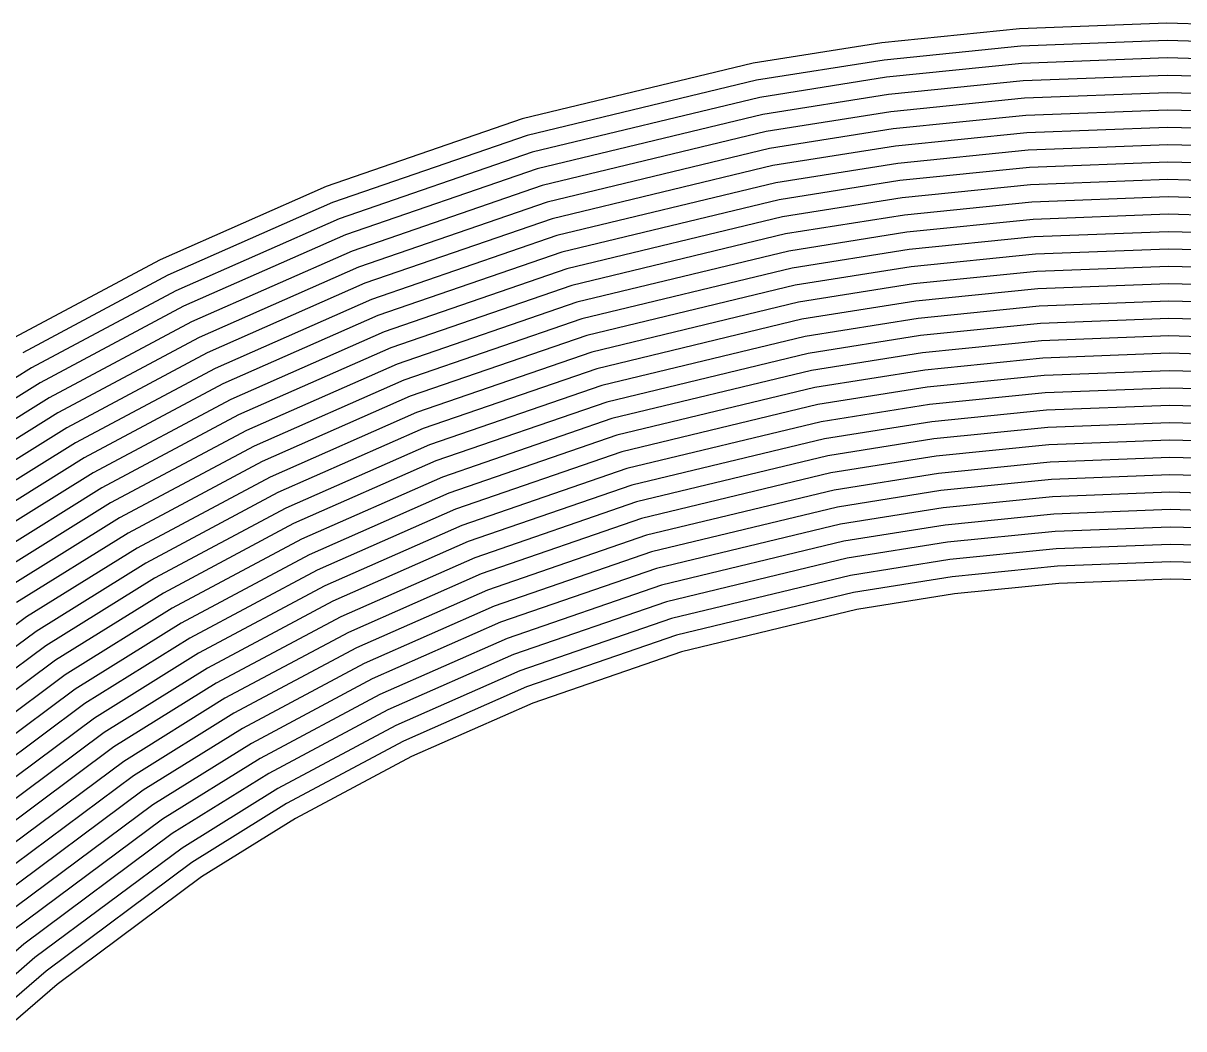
# Model space of a CAD drawing. Header units: metres. Extents: x -19 to 19, y -19.6 to 19.6.
# Drawn here: x -16.989 to -14.998, y 17.91 to 19.634 of the extents above; entities that cross this region are included whole.
import ezdxf

# ---------------------------------------------------------------- set-up
doc = ezdxf.new("R2010")
doc.units = ezdxf.units.M

msp = doc.modelspace()

# ---------------------------------------------------------------- linework, layer by layer
for p, q in [((-15.027322, 19.63419, -0.495355), (-15.280238, 19.624349, -0.494088)), ((-14.75643, 19.627019, -0.494468), (-15.027322, 19.63419, -0.495355)), ((-15.280238, 19.624349, -0.494088), (-15.516422, 19.600638, -0.491064)), ((-15.516422, 19.600638, -0.491064), (-15.737036, 19.565597, -0.486612)), ((-15.278137, 19.594635, -0.490416), (-15.512537, 19.571102, -0.487419)), ((-15.027134, 19.604401, -0.491672), (-15.278137, 19.594635, -0.490416)), ((-14.75829, 19.597284, -0.490792), (-15.027134, 19.604401, -0.491672)), ((-15.512537, 19.571102, -0.487419), (-15.731484, 19.536325, -0.483006)), ((-15.026945, 19.574612, -0.487989), (-15.276037, 19.56492, -0.486744)), ((-14.76015, 19.56755, -0.487117), (-15.026945, 19.574612, -0.487989)), ((-15.737036, 19.565597, -0.486612), (-16.1335, 19.470113, -0.474537)), ((-15.276037, 19.56492, -0.486744), (-15.508652, 19.541567, -0.483773)), ((-15.731484, 19.536325, -0.483006), (-16.124959, 19.44156, -0.471035)), ((-15.508652, 19.541567, -0.483773), (-15.725932, 19.507053, -0.479399)), ((-15.273937, 19.535205, -0.483072), (-15.504767, 19.512031, -0.480127)), ((-15.026757, 19.544823, -0.484305), (-15.273937, 19.535205, -0.483072)), ((-14.76201, 19.537815, -0.483442), (-15.026757, 19.544823, -0.484305)), ((-15.504767, 19.512031, -0.480127), (-15.72038, 19.477781, -0.475793)), ((-15.026569, 19.515034, -0.480622), (-15.271836, 19.505491, -0.4794)), ((-14.76387, 19.50808, -0.479766), (-15.026569, 19.515034, -0.480622)), ((-15.725932, 19.507053, -0.479399), (-16.116418, 19.413006, -0.467534)), ((-15.271836, 19.505491, -0.4794), (-15.500882, 19.482495, -0.476482)), ((-15.72038, 19.477781, -0.475793), (-16.107878, 19.384452, -0.464032)), ((-15.500882, 19.482495, -0.476482), (-15.714828, 19.44851, -0.472186)), ((-15.269736, 19.475776, -0.475728), (-15.496997, 19.452959, -0.472836)), ((-15.026381, 19.485246, -0.476939), (-15.269736, 19.475776, -0.475728)), ((-14.76573, 19.478345, -0.476091), (-15.026381, 19.485246, -0.476939)), ((-16.1335, 19.470113, -0.474537), (-16.469644, 19.354321, -0.459989)), ((-15.496997, 19.452959, -0.472836), (-15.709277, 19.419238, -0.46858)), ((-15.026193, 19.455457, -0.473256), (-15.267636, 19.446062, -0.472056)), ((-14.76759, 19.44861, -0.472415), (-15.026193, 19.455457, -0.473256)), ((-16.124959, 19.44156, -0.471035), (-16.458565, 19.32664, -0.456614)), ((-15.714828, 19.44851, -0.472186), (-16.099337, 19.355899, -0.460531)), ((-15.267636, 19.446062, -0.472056), (-15.493112, 19.423423, -0.46919)), ((-16.116418, 19.413006, -0.467534), (-16.447485, 19.298959, -0.453239)), ((-15.709277, 19.419238, -0.46858), (-16.090796, 19.327345, -0.457029)), ((-15.493112, 19.423423, -0.46919), (-15.703725, 19.389966, -0.464973)), ((-15.265535, 19.416347, -0.468384), (-15.489227, 19.393887, -0.465545)), ((-15.026004, 19.425668, -0.469573), (-15.265535, 19.416347, -0.468384)), ((-14.76945, 19.418876, -0.46874), (-15.026004, 19.425668, -0.469573)), ((-15.489227, 19.393887, -0.465545), (-15.698173, 19.360694, -0.461366)), ((-15.025816, 19.395879, -0.465889), (-15.263435, 19.386632, -0.464711)), ((-14.77131, 19.389141, -0.465065), (-15.025816, 19.395879, -0.465889)), ((-16.107878, 19.384452, -0.464032), (-16.436406, 19.271278, -0.449864)), ((-15.703725, 19.389966, -0.464973), (-16.082256, 19.298791, -0.453527)), ((-15.263435, 19.386632, -0.464711), (-15.485341, 19.364351, -0.461899)), ((-16.469644, 19.354321, -0.459989), (-16.754704, 19.228652, -0.444309)), ((-16.099337, 19.355899, -0.460531), (-16.425326, 19.243597, -0.446489)), ((-15.698173, 19.360694, -0.461366), (-16.073715, 19.270237, -0.450026)), ((-15.485341, 19.364351, -0.461899), (-15.692621, 19.331422, -0.45776)), ((-15.261335, 19.356918, -0.461039), (-15.481456, 19.334815, -0.458253)), ((-15.025628, 19.36609, -0.462206), (-15.261335, 19.356918, -0.461039)), ((-14.77317, 19.359406, -0.461389), (-15.025628, 19.36609, -0.462206)), ((-15.481456, 19.334815, -0.458253), (-15.687069, 19.30215, -0.454153)), ((-15.02544, 19.336301, -0.458523), (-15.259234, 19.327203, -0.457367)), ((-14.77503, 19.329671, -0.457714), (-15.02544, 19.336301, -0.458523)), ((-16.458565, 19.32664, -0.456614), (-16.741228, 19.202031, -0.441083)), ((-16.090796, 19.327345, -0.457029), (-16.414247, 19.215916, -0.443114)), ((-15.692621, 19.331422, -0.45776), (-16.065174, 19.241684, -0.446524)), ((-15.259234, 19.327203, -0.457367), (-15.477571, 19.305279, -0.454608)), ((-16.447485, 19.298959, -0.453239), (-16.727751, 19.17541, -0.437857)), ((-16.082256, 19.298791, -0.453527), (-16.403167, 19.188235, -0.439738)), ((-15.687069, 19.30215, -0.454153), (-16.056634, 19.21313, -0.443023)), ((-15.477571, 19.305279, -0.454608), (-15.681517, 19.272879, -0.450547)), ((-15.257134, 19.297488, -0.453695), (-15.473686, 19.275743, -0.450962)), ((-15.025251, 19.306512, -0.45484), (-15.257134, 19.297488, -0.453695)), ((-14.77689, 19.299937, -0.454039), (-15.025251, 19.306512, -0.45484)), ((-15.681517, 19.272879, -0.450547), (-16.048093, 19.184576, -0.439521)), ((-15.473686, 19.275743, -0.450962), (-15.675966, 19.243607, -0.44694)), ((-15.025063, 19.276724, -0.451157), (-15.255034, 19.267774, -0.450023)), ((-14.77875, 19.270202, -0.450363), (-15.025063, 19.276724, -0.451157)), ((-16.436406, 19.271278, -0.449864), (-16.714275, 19.14879, -0.434631)), ((-16.073715, 19.270237, -0.450026), (-16.392088, 19.160553, -0.436363)), ((-15.255034, 19.267774, -0.450023), (-15.469801, 19.246207, -0.447316)), ((-16.425326, 19.243597, -0.446489), (-16.700799, 19.122169, -0.431405)), ((-16.065174, 19.241684, -0.446524), (-16.381008, 19.132872, -0.432988)), ((-15.675966, 19.243607, -0.44694), (-16.039553, 19.156023, -0.43602)), ((-15.469801, 19.246207, -0.447316), (-15.670414, 19.214335, -0.443334)), ((-15.252933, 19.238059, -0.446351), (-15.465916, 19.216672, -0.443671)), ((-15.024875, 19.246935, -0.447473), (-15.252933, 19.238059, -0.446351)), ((-14.78061, 19.240467, -0.446688), (-15.024875, 19.246935, -0.447473)), ((-16.754704, 19.228652, -0.444309), (-17.005358, 19.094988, -0.427758)), ((-16.414247, 19.215916, -0.443114), (-16.687322, 19.095549, -0.42818)), ((-16.056634, 19.21313, -0.443023), (-16.369929, 19.105191, -0.429613)), ((-15.670414, 19.214335, -0.443334), (-16.031012, 19.127469, -0.432518)), ((-15.465916, 19.216672, -0.443671), (-15.664862, 19.185063, -0.439727)), ((-15.024687, 19.217146, -0.44379), (-15.250833, 19.208344, -0.442679)), ((-14.78247, 19.210732, -0.443012), (-15.024687, 19.217146, -0.44379)), ((-16.741228, 19.202031, -0.441083), (-16.99027, 19.069225, -0.424657)), ((-15.250833, 19.208344, -0.442679), (-15.462031, 19.187136, -0.440025)), ((-16.727751, 19.17541, -0.437857), (-16.975182, 19.043461, -0.421556)), ((-16.403167, 19.188235, -0.439738), (-16.673846, 19.068928, -0.424954)), ((-16.048093, 19.184576, -0.439521), (-16.358849, 19.07751, -0.426238)), ((-15.664862, 19.185063, -0.439727), (-16.022471, 19.098915, -0.429017)), ((-15.462031, 19.187136, -0.440025), (-15.65931, 19.155791, -0.43612)), ((-15.248733, 19.17863, -0.439007), (-15.458146, 19.1576, -0.436379)), ((-15.024498, 19.187357, -0.440107), (-15.248733, 19.17863, -0.439007)), ((-14.78433, 19.180998, -0.439337), (-15.024498, 19.187357, -0.440107)), ((-16.392088, 19.160553, -0.436363), (-16.66037, 19.042307, -0.421728)), ((-16.039553, 19.156023, -0.43602), (-16.347769, 19.049829, -0.422862)), ((-15.65931, 19.155791, -0.43612), (-16.013931, 19.070362, -0.425515)), ((-15.458146, 19.1576, -0.436379), (-15.653758, 19.126519, -0.432514)), ((-15.02431, 19.157568, -0.436424), (-15.246633, 19.148915, -0.435334)), ((-14.78619, 19.151263, -0.435662), (-15.02431, 19.157568, -0.436424)), ((-16.714275, 19.14879, -0.434631), (-16.960094, 19.017698, -0.418455)), ((-16.381008, 19.132872, -0.432988), (-16.646893, 19.015687, -0.418502)), ((-15.246633, 19.148915, -0.435334), (-15.454261, 19.128064, -0.432734)), ((-16.700799, 19.122169, -0.431405), (-16.945006, 18.991934, -0.415355)), ((-16.031012, 19.127469, -0.432518), (-16.33669, 19.022148, -0.419487)), ((-15.653758, 19.126519, -0.432514), (-16.00539, 19.041808, -0.422013)), ((-15.454261, 19.128064, -0.432734), (-15.648206, 19.097248, -0.428907)), ((-15.244532, 19.1192, -0.431662), (-15.450376, 19.098528, -0.429088)), ((-15.024122, 19.127779, -0.43274), (-15.244532, 19.1192, -0.431662)), ((-14.78805, 19.121528, -0.431986), (-15.024122, 19.127779, -0.43274)), ((-16.687322, 19.095549, -0.42818), (-16.929918, 18.966171, -0.412254)), ((-16.369929, 19.105191, -0.429613), (-16.633417, 18.989066, -0.415276)), ((-16.022471, 19.098915, -0.429017), (-16.32561, 18.994466, -0.416112)), ((-15.648206, 19.097248, -0.428907), (-15.996849, 19.013254, -0.418512)), ((-15.450376, 19.098528, -0.429088), (-15.642654, 19.067976, -0.425301)), ((-15.023934, 19.097991, -0.429057), (-15.242432, 19.089486, -0.42799)), ((-14.78991, 19.091793, -0.428311), (-15.023934, 19.097991, -0.429057)), ((-16.358849, 19.07751, -0.426238), (-16.619941, 18.962445, -0.41205)), ((-15.242432, 19.089486, -0.42799), (-15.446491, 19.068992, -0.425442)), ((-16.673846, 19.068928, -0.424954), (-16.91483, 18.940407, -0.409153)), ((-16.013931, 19.070362, -0.425515), (-16.314531, 18.966785, -0.412737)), ((-15.642654, 19.067976, -0.425301), (-15.988309, 18.984701, -0.41501)), ((-15.446491, 19.068992, -0.425442), (-15.637103, 19.038704, -0.421694)), ((-15.240332, 19.059771, -0.424318), (-15.442606, 19.039456, -0.421797)), ((-15.023746, 19.068202, -0.425374), (-15.240332, 19.059771, -0.424318)), ((-14.79177, 19.062058, -0.424636), (-15.023746, 19.068202, -0.425374)), ((-16.975182, 19.043461, -0.421556), (-17.184244, 18.913292, -0.405589)), ((-16.66037, 19.042307, -0.421728), (-16.899742, 18.914644, -0.406053)), ((-16.347769, 19.049829, -0.422862), (-16.606464, 18.935825, -0.408824)), ((-16.00539, 19.041808, -0.422013), (-16.303451, 18.939104, -0.409362)), ((-15.637103, 19.038704, -0.421694), (-15.979768, 18.956147, -0.411509)), ((-15.442606, 19.039456, -0.421797), (-15.631551, 19.009432, -0.418088)), ((-15.023557, 19.038413, -0.421691), (-15.238231, 19.030057, -0.420646)), ((-14.79363, 19.032324, -0.42096), (-15.023557, 19.038413, -0.421691)), ((-16.960094, 19.017698, -0.418455), (-17.167553, 18.888524, -0.402627)), ((-16.646893, 19.015687, -0.418502), (-16.884654, 18.88888, -0.402952)), ((-16.33669, 19.022148, -0.419487), (-16.592988, 18.909204, -0.405598)), ((-15.996849, 19.013254, -0.418512), (-16.292372, 18.911423, -0.405986)), ((-15.238231, 19.030057, -0.420646), (-15.438721, 19.00992, -0.418151)), ((-16.32561, 18.994466, -0.416112), (-16.579512, 18.882584, -0.402373)), ((-15.631551, 19.009432, -0.418088), (-15.971227, 18.927593, -0.408007)), ((-15.438721, 19.00992, -0.418151), (-15.625999, 18.98016, -0.414481)), ((-15.236131, 19.000342, -0.416974), (-15.434835, 18.980384, -0.414506)), ((-15.023369, 19.008624, -0.418008), (-15.236131, 19.000342, -0.416974)), ((-14.79549, 19.002589, -0.417285), (-15.023369, 19.008624, -0.418008)), ((-16.945006, 18.991934, -0.415355), (-17.150863, 18.863757, -0.399666)), ((-16.633417, 18.989066, -0.415276), (-16.869566, 18.863117, -0.399851)), ((-15.988309, 18.984701, -0.41501), (-16.281292, 18.883742, -0.402611)), ((-15.625999, 18.98016, -0.414481), (-15.962687, 18.899039, -0.404506)), ((-15.434835, 18.980384, -0.414506), (-15.620447, 18.950888, -0.410874)), ((-15.023181, 18.978835, -0.414324), (-15.234031, 18.970627, -0.413302)), ((-14.797351, 18.972854, -0.413609), (-15.023181, 18.978835, -0.414324)), ((-16.929918, 18.966171, -0.412254), (-17.134172, 18.838989, -0.396704)), ((-16.619941, 18.962445, -0.41205), (-16.854478, 18.837353, -0.396751)), ((-16.314531, 18.966785, -0.412737), (-16.566035, 18.855963, -0.399147)), ((-15.979768, 18.956147, -0.411509), (-16.270213, 18.856061, -0.399236)), ((-15.234031, 18.970627, -0.413302), (-15.43095, 18.950848, -0.41086)), ((-16.91483, 18.940407, -0.409153), (-17.117481, 18.814222, -0.393743)), ((-16.606464, 18.935825, -0.408824), (-16.839391, 18.81159, -0.39365)), ((-16.303451, 18.939104, -0.409362), (-16.552559, 18.829342, -0.395921)), ((-15.620447, 18.950888, -0.410874), (-15.954146, 18.870486, -0.401004)), ((-15.43095, 18.950848, -0.41086), (-15.614895, 18.921616, -0.407268)), ((-15.23193, 18.940913, -0.40963), (-15.427065, 18.921312, -0.407214)), ((-15.022993, 18.949046, -0.410641), (-15.23193, 18.940913, -0.40963)), ((-14.799211, 18.943119, -0.409934), (-15.022993, 18.949046, -0.410641)), ((-16.899742, 18.914644, -0.406053), (-17.10079, 18.789454, -0.390781)), ((-15.971227, 18.927593, -0.408007), (-16.259133, 18.82838, -0.395861)), ((-15.614895, 18.921616, -0.407268), (-15.945605, 18.841932, -0.397503)), ((-15.427065, 18.921312, -0.407214), (-15.609343, 18.892345, -0.403661)), ((-15.022804, 18.919257, -0.406958), (-15.22983, 18.911198, -0.405957)), ((-14.801071, 18.913385, -0.406259), (-15.022804, 18.919257, -0.406958)), ((-16.592988, 18.909204, -0.405598), (-16.824303, 18.785826, -0.390549)), ((-16.292372, 18.911423, -0.405986), (-16.539083, 18.802722, -0.392695)), ((-15.962687, 18.899039, -0.404506), (-16.248054, 18.800698, -0.392486)), ((-15.22983, 18.911198, -0.405957), (-15.42318, 18.891776, -0.403569)), ((-16.884654, 18.88888, -0.402952), (-17.0841, 18.764687, -0.38782)), ((-16.579512, 18.882584, -0.402373), (-16.809215, 18.760063, -0.387449)), ((-16.281292, 18.883742, -0.402611), (-16.525607, 18.776101, -0.389469)), ((-15.609343, 18.892345, -0.403661), (-15.937065, 18.813378, -0.394001)), ((-15.42318, 18.891776, -0.403569), (-15.603792, 18.863073, -0.400055)), ((-15.22773, 18.881483, -0.402285), (-15.419295, 18.862241, -0.399923)), ((-15.022616, 18.889469, -0.403275), (-15.22773, 18.881483, -0.402285)), ((-14.802931, 18.88365, -0.402583), (-15.022616, 18.889469, -0.403275)), ((-16.869566, 18.863117, -0.399851), (-17.067409, 18.739919, -0.384858)), ((-16.566035, 18.855963, -0.399147), (-16.794127, 18.734299, -0.384348)), ((-16.270213, 18.856061, -0.399236), (-16.51213, 18.749481, -0.386243)), ((-15.954146, 18.870486, -0.401004), (-16.236974, 18.773017, -0.38911)), ((-15.603792, 18.863073, -0.400055), (-15.928524, 18.784825, -0.3905)), ((-15.419295, 18.862241, -0.399923), (-15.59824, 18.833801, -0.396448)), ((-15.022428, 18.85968, -0.399592), (-15.225629, 18.851769, -0.398613)), ((-14.804791, 18.853915, -0.398908), (-15.022428, 18.85968, -0.399592)), ((-16.854478, 18.837353, -0.396751), (-17.050718, 18.715152, -0.381897)), ((-15.945605, 18.841932, -0.397503), (-16.225894, 18.745336, -0.385735)), ((-15.225629, 18.851769, -0.398613), (-15.41541, 18.832705, -0.396277)), ((-16.552559, 18.829342, -0.395921), (-16.779039, 18.708536, -0.381247)), ((-16.259133, 18.82838, -0.395861), (-16.498654, 18.72286, -0.383017)), ((-15.59824, 18.833801, -0.396448), (-15.919984, 18.756271, -0.386998)), ((-15.41541, 18.832705, -0.396277), (-15.592688, 18.804529, -0.392842)), ((-15.223529, 18.822054, -0.394941), (-15.411525, 18.803169, -0.392632)), ((-15.02224, 18.829891, -0.395908), (-15.223529, 18.822054, -0.394941)), ((-14.806651, 18.82418, -0.395233), (-15.02224, 18.829891, -0.395908)), ((-16.839391, 18.81159, -0.39365), (-17.034027, 18.690384, -0.378935)), ((-16.539083, 18.802722, -0.392695), (-16.763951, 18.682772, -0.378146)), ((-16.248054, 18.800698, -0.392486), (-16.485178, 18.696239, -0.379791)), ((-15.937065, 18.813378, -0.394001), (-16.214815, 18.717655, -0.38236)), ((-15.592688, 18.804529, -0.392842), (-15.911443, 18.727717, -0.383496)), ((-15.411525, 18.803169, -0.392632), (-15.587136, 18.775257, -0.389235)), ((-15.022051, 18.800102, -0.392225), (-15.221429, 18.792339, -0.391269)), ((-14.808511, 18.794446, -0.391557), (-15.022051, 18.800102, -0.392225)), ((-16.824303, 18.785826, -0.390549), (-17.017337, 18.665617, -0.375974)), ((-16.525607, 18.776101, -0.389469), (-16.748863, 18.657009, -0.375046)), ((-15.928524, 18.784825, -0.3905), (-16.203735, 18.689974, -0.378985)), ((-15.587136, 18.775257, -0.389235), (-15.902902, 18.699164, -0.379995)), ((-15.221429, 18.792339, -0.391269), (-15.40764, 18.773633, -0.388986)), ((-16.809215, 18.760063, -0.387449), (-17.000646, 18.640849, -0.373012)), ((-16.236974, 18.773017, -0.38911), (-16.471701, 18.669619, -0.376566)), ((-15.919984, 18.756271, -0.386998), (-16.192656, 18.662293, -0.37561)), ((-15.40764, 18.773633, -0.388986), (-15.581584, 18.745985, -0.385628)), ((-15.219328, 18.762625, -0.387597), (-15.403755, 18.744097, -0.38534)), ((-15.021863, 18.770313, -0.388542), (-15.219328, 18.762625, -0.387597)), ((-14.810371, 18.764711, -0.387882), (-15.021863, 18.770313, -0.388542)), ((-16.51213, 18.749481, -0.386243), (-16.733775, 18.631245, -0.371945)), ((-16.225894, 18.745336, -0.385735), (-16.458225, 18.642998, -0.37334)), ((-15.581584, 18.745985, -0.385628), (-15.894362, 18.67061, -0.376493)), ((-15.403755, 18.744097, -0.38534), (-15.576032, 18.716714, -0.382022)), ((-15.021675, 18.740524, -0.384859), (-15.217228, 18.73291, -0.383925)), ((-14.812231, 18.734976, -0.384206), (-15.021675, 18.740524, -0.384859)), ((-16.794127, 18.734299, -0.384348), (-16.983955, 18.616082, -0.370051)), ((-16.498654, 18.72286, -0.383017), (-16.718687, 18.605482, -0.368844)), ((-16.214815, 18.717655, -0.38236), (-16.444749, 18.616378, -0.370114)), ((-15.911443, 18.727717, -0.383496), (-16.181576, 18.634612, -0.372234)), ((-15.576032, 18.716714, -0.382022), (-15.885821, 18.642056, -0.372992)), ((-15.39987, 18.714561, -0.381695), (-15.570481, 18.687442, -0.378415)), ((-15.217228, 18.73291, -0.383925), (-15.39987, 18.714561, -0.381695)), ((-16.779039, 18.708536, -0.381247), (-16.967264, 18.591314, -0.367089)), ((-16.485178, 18.696239, -0.379791), (-16.703599, 18.579718, -0.365744)), ((-15.902902, 18.699164, -0.379995), (-16.170497, 18.60693, -0.368859)), ((-15.215128, 18.703196, -0.380253), (-15.395985, 18.685025, -0.378049)), ((-15.021487, 18.710735, -0.381176), (-15.215128, 18.703196, -0.380253)), ((-14.814091, 18.705241, -0.380531), (-15.021487, 18.710735, -0.381176)), ((-16.763951, 18.682772, -0.378146), (-16.950574, 18.566547, -0.364127)), ((-16.203735, 18.689974, -0.378985), (-16.431272, 18.589757, -0.366888)), ((-15.570481, 18.687442, -0.378415), (-15.87728, 18.613503, -0.36949)), ((-15.395985, 18.685025, -0.378049), (-15.564929, 18.65817, -0.374809)), ((-15.021299, 18.680947, -0.377492), (-15.213027, 18.673481, -0.37658)), ((-14.815951, 18.675506, -0.376856), (-15.021299, 18.680947, -0.377492)), ((-16.748863, 18.657009, -0.375046), (-16.933883, 18.541779, -0.361166)), ((-16.471701, 18.669619, -0.376566), (-16.688512, 18.553955, -0.362643)), ((-16.192656, 18.662293, -0.37561), (-16.417796, 18.563136, -0.363662)), ((-15.894362, 18.67061, -0.376493), (-16.159417, 18.579249, -0.365484)), ((-15.564929, 18.65817, -0.374809), (-15.86874, 18.584949, -0.365989)), ((-15.3921, 18.655489, -0.374403), (-15.559377, 18.628898, -0.371202)), ((-15.213027, 18.673481, -0.37658), (-15.3921, 18.655489, -0.374403)), ((-16.458225, 18.642998, -0.37334), (-16.673424, 18.528191, -0.359542)), ((-15.885821, 18.642056, -0.372992), (-16.148338, 18.551568, -0.362109)), ((-16.983955, 18.616082, -0.370051), (-17.275995, 18.398807, -0.344061)), ((-16.733775, 18.631245, -0.371945), (-16.917192, 18.517012, -0.358204)), ((-16.444749, 18.616378, -0.370114), (-16.658336, 18.502428, -0.356442)), ((-16.181576, 18.634612, -0.372234), (-16.40432, 18.536516, -0.360436)), ((-15.559377, 18.628898, -0.371202), (-15.860199, 18.556395, -0.362487)), ((-16.718687, 18.605482, -0.368844), (-16.900501, 18.492244, -0.355243)), ((-16.170497, 18.60693, -0.368859), (-16.390843, 18.509895, -0.35721)), ((-15.87728, 18.613503, -0.36949), (-16.137258, 18.523887, -0.358734)), ((-16.967264, 18.591314, -0.367089), (-17.256829, 18.375877, -0.341353)), ((-16.703599, 18.579718, -0.365744), (-16.883811, 18.467477, -0.352281)), ((-16.431272, 18.589757, -0.366888), (-16.643248, 18.476665, -0.353341)), ((-16.159417, 18.579249, -0.365484), (-16.377367, 18.483274, -0.353984)), ((-15.86874, 18.584949, -0.365989), (-16.126179, 18.496206, -0.355358)), ((-16.950574, 18.566547, -0.364127), (-17.237662, 18.352947, -0.338646)), ((-16.417796, 18.563136, -0.363662), (-16.62816, 18.450901, -0.35024)), ((-15.860199, 18.556395, -0.362487), (-16.115099, 18.468525, -0.351983)), ((-16.933883, 18.541779, -0.361166), (-17.218496, 18.330018, -0.335939)), ((-16.688512, 18.553955, -0.362643), (-16.86712, 18.442709, -0.34932)), ((-16.40432, 18.536516, -0.360436), (-16.613072, 18.425138, -0.34714)), ((-16.148338, 18.551568, -0.362109), (-16.363891, 18.456654, -0.350759)), ((-16.917192, 18.517012, -0.358204), (-17.19933, 18.307088, -0.333232)), ((-16.673424, 18.528191, -0.359542), (-16.850429, 18.417942, -0.346358)), ((-16.137258, 18.523887, -0.358734), (-16.350414, 18.430033, -0.347533)), ((-16.658336, 18.502428, -0.356442), (-16.833738, 18.393174, -0.343397)), ((-16.390843, 18.509895, -0.35721), (-16.597984, 18.399374, -0.344039)), ((-16.126179, 18.496206, -0.355358), (-16.336938, 18.403413, -0.344307)), ((-16.900501, 18.492244, -0.355243), (-17.180163, 18.284158, -0.330525)), ((-16.643248, 18.476665, -0.353341), (-16.817048, 18.368407, -0.340435)), ((-16.377367, 18.483274, -0.353984), (-16.582896, 18.373611, -0.340938)), ((-16.883811, 18.467477, -0.352281), (-17.160997, 18.261229, -0.327817)), ((-16.363891, 18.456654, -0.350759), (-16.567808, 18.347847, -0.337837)), ((-16.115099, 18.468525, -0.351983), (-16.323462, 18.376792, -0.341081)), ((-16.86712, 18.442709, -0.34932), (-17.141831, 18.238299, -0.32511)), ((-16.62816, 18.450901, -0.35024), (-16.800357, 18.343639, -0.337474)), ((-16.850429, 18.417942, -0.346358), (-17.122664, 18.215369, -0.322403)), ((-16.613072, 18.425138, -0.34714), (-16.783666, 18.318872, -0.334512)), ((-16.350414, 18.430033, -0.347533), (-16.55272, 18.322084, -0.334737)), ((-16.597984, 18.399374, -0.344039), (-16.766975, 18.294104, -0.331551)), ((-16.336938, 18.403413, -0.344307), (-16.537632, 18.29632, -0.331636)), ((-16.833738, 18.393174, -0.343397), (-17.103498, 18.192439, -0.319696)), ((-16.323462, 18.376792, -0.341081), (-16.522545, 18.270557, -0.328535)), ((-16.817048, 18.368407, -0.340435), (-17.084332, 18.16951, -0.316989)), ((-16.582896, 18.373611, -0.340938), (-16.750285, 18.269336, -0.328589)), ((-16.800357, 18.343639, -0.337474), (-17.065165, 18.14658, -0.314281)), ((-16.567808, 18.347847, -0.337837), (-16.733594, 18.244569, -0.325628)), ((-16.783666, 18.318872, -0.334512), (-17.045999, 18.12365, -0.311574)), ((-16.55272, 18.322084, -0.334737), (-16.716903, 18.219801, -0.322666)), ((-16.537632, 18.29632, -0.331636), (-16.700212, 18.195034, -0.319705)), ((-16.766975, 18.294104, -0.331551), (-17.026833, 18.100721, -0.308867)), ((-16.750285, 18.269336, -0.328589), (-17.007666, 18.077791, -0.30616)), ((-16.522545, 18.270557, -0.328535), (-16.683522, 18.170266, -0.316743)), ((-16.733594, 18.244569, -0.325628), (-16.9885, 18.054861, -0.303453)), ((-16.716903, 18.219801, -0.322666), (-16.969334, 18.031931, -0.300745)), ((-16.700212, 18.195034, -0.319705), (-16.950167, 18.009002, -0.298038)), ((-16.683522, 18.170266, -0.316743), (-16.931001, 17.986072, -0.295331)), ((-16.9885, 18.054861, -0.303453), (-17.080154, 17.975786, -0.294247)), ((-16.969334, 18.031931, -0.300745), (-17.059831, 17.953852, -0.291671)), ((-16.950167, 18.009002, -0.298038), (-17.039509, 17.931918, -0.289094)), ((-16.931001, 17.986072, -0.295331), (-17.019186, 17.909984, -0.286518))]:
    msp.add_line(p, q)

doc.saveas('drawing.dxf')
